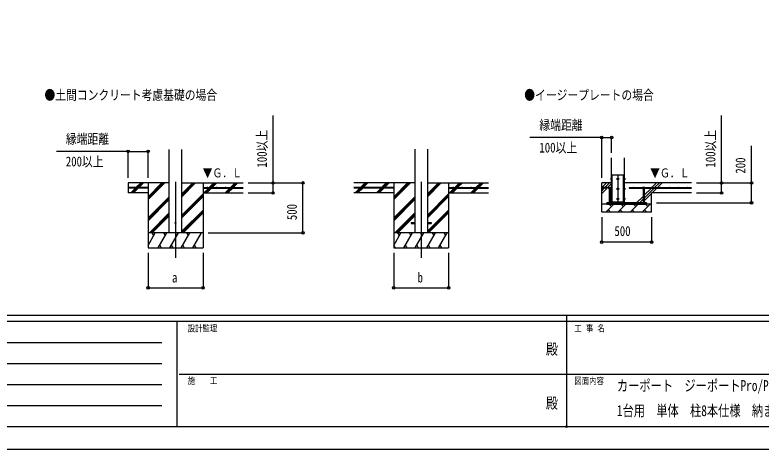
# Model space of a CAD drawing. Units: millimetres, scale not verified. Extents: x -12615 to 12615, y -8910 to 8910.
# Drawn here: x -5534 to 1932, y -8910 to -4566 of the extents above; entities that cross this region are included whole.
import ezdxf
from ezdxf.enums import TextEntityAlignment as Align

# ---------------------------------------------------------------- set-up
doc = ezdxf.new("R2010")
doc.units = ezdxf.units.MM
doc.header["$LTSCALE"] = 30
doc.header["$PDMODE"] = 32
doc.header["$PDSIZE"] = 15
for name, color, linetype in [('0-2_USER1', 3, 'Continuous'), ('0-4_YKK_12', 2, 'Continuous'), ('0-5_YKK_13', 4, 'Continuous'), ('0-6_YKK_A1', 4, 'Continuous'), ('0-7_YKK_D', 6, 'Continuous'), ('0-8_YKK_ZWAK', 7, 'Continuous')]:
    doc.layers.add(name, color=color, linetype=linetype)
doc.styles.add('ＭＳ ゴシック', font='')
doc.styles.get('ＭＳ ゴシック').set_extended_font_data('MS Gothic')

msp = doc.modelspace()

# ---------------------------------------------------------------- linework, layer by layer
at = {"layer": '0-4_YKK_12'}
for p, q in [((499.44, -6164.36), (499.44, -6464.36)), ((-3926.82, -6237.65), (-3926.82, -6996.86)), ((-1469.43, -6237.65), (-1469.43, -6996.86))]:
    msp.add_line(p, q, dxfattribs=at)
at = {"layer": '0-5_YKK_13'}
for p, q in [((443.44, -6436.86), (443.44, -6166.86)), ((443.44, -6166.86), (555.44, -6166.86)), ((555.44, -6436.86), (555.44, -6166.86)), ((428.74, -6200.37), (429.32, -6199.36)), ((428.74, -6200.37), (428.74, -6213.36)), ((428.74, -6213.36), (429.32, -6214.36)), ((434.24, -6199.36), (429.32, -6199.36)), ((434.24, -6203.11), (429.32, -6203.11)), ((434.24, -6210.61), (429.32, -6210.61)), ((434.24, -6214.36), (429.32, -6214.36)), ((434.24, -6199.36), (434.24, -6214.36)), ((435.84, -6199.82), (434.24, -6199.82)), ((434.24, -6206.36), (434.24, -6199.82)), ((434.24, -6206.36), (435.84, -6206.36)), ((434.24, -6207.36), (435.84, -6207.36)), ((434.24, -6213.91), (434.24, -6207.36)), ((434.24, -6213.91), (435.84, -6213.91)), ((435.84, -6206.36), (435.84, -6199.82)), ((435.84, -6213.91), (435.84, -6207.36)), ((563.04, -6206.36), (563.04, -6199.8)), ((563.04, -6199.81), (564.64, -6199.81)), ((564.64, -6206.36), (563.04, -6206.36)), ((564.64, -6207.36), (563.04, -6207.36)), ((563.04, -6213.91), (563.04, -6207.36)), ((564.64, -6213.91), (563.04, -6213.91)), ((564.64, -6199.35), (569.56, -6199.35)), ((564.64, -6199.35), (564.64, -6214.36)), ((564.64, -6206.36), (564.64, -6199.81)), ((564.64, -6203.11), (569.56, -6203.11)), ((564.64, -6213.91), (564.64, -6207.36)), ((564.64, -6210.61), (569.56, -6210.61)), ((564.64, -6214.36), (569.56, -6214.36)), ((570.14, -6200.36), (569.56, -6199.35)), ((570.14, -6213.36), (569.56, -6214.36)), ((570.14, -6200.36), (570.14, -6213.36)), ((407.44, -6294.36), (405.97, -6295.21)), ((407.44, -6294.36), (426.44, -6294.36)), ((410.94, -6302.36), (410.94, -6446.86)), ((411.46, -6302.36), (411.46, -6295.21)), ((422.43, -6302.36), (422.43, -6295.21)), ((422.94, -6302.36), (422.94, -6446.86)), ((426.44, -6294.36), (427.91, -6295.21)), ((427.91, -6302.36), (427.91, -6295.21)), ((428.74, -6300.37), (429.32, -6299.36)), ((428.74, -6300.37), (428.74, -6313.36)), ((428.74, -6313.36), (429.32, -6314.36)), ((434.24, -6299.36), (429.32, -6299.36)), ((434.24, -6303.11), (429.32, -6303.11)), ((434.24, -6310.61), (429.32, -6310.61)), ((434.24, -6314.36), (429.32, -6314.36)), ((434.24, -6299.36), (434.24, -6314.36)), ((435.84, -6299.82), (434.24, -6299.82)), ((434.24, -6306.36), (434.24, -6299.82)), ((434.24, -6306.36), (435.84, -6306.36)), ((434.24, -6307.36), (435.84, -6307.36)), ((434.24, -6313.91), (434.24, -6307.36)), ((434.24, -6313.91), (435.84, -6313.91)), ((435.84, -6306.36), (435.84, -6299.82)), ((435.84, -6313.91), (435.84, -6307.36)), ((563.04, -6306.36), (563.04, -6299.8)), ((563.04, -6299.81), (564.64, -6299.81)), ((564.64, -6306.36), (563.04, -6306.36)), ((564.64, -6307.36), (563.04, -6307.36)), ((563.04, -6313.91), (563.04, -6307.36)), ((564.64, -6313.91), (563.04, -6313.91)), ((564.64, -6299.35), (569.56, -6299.35)), ((564.64, -6299.35), (564.64, -6314.36)), ((564.64, -6306.36), (564.64, -6299.81)), ((564.64, -6303.11), (569.56, -6303.11)), ((564.64, -6313.91), (564.64, -6307.36)), ((564.64, -6310.61), (569.56, -6310.61)), ((564.64, -6314.36), (569.56, -6314.36)), ((570.14, -6300.36), (569.56, -6299.35)), ((570.14, -6313.36), (569.56, -6314.36)), ((570.14, -6300.36), (570.14, -6313.36)), ((747.44, -6294.36), (745.97, -6295.21)), ((745.97, -6302.36), (745.97, -6295.21)), ((766.44, -6294.36), (747.44, -6294.36)), ((750.94, -6302.36), (750.94, -6446.86)), ((751.46, -6302.36), (751.46, -6295.21)), ((762.43, -6302.36), (762.43, -6295.21)), ((762.94, -6302.36), (762.94, -6446.86)), ((766.44, -6294.36), (767.91, -6295.21)), ((428.74, -6400.37), (429.32, -6399.36)), ((428.74, -6400.37), (428.74, -6413.36)), ((428.74, -6413.36), (429.32, -6414.36)), ((434.24, -6399.36), (429.32, -6399.36)), ((434.24, -6403.11), (429.32, -6403.11)), ((434.24, -6410.61), (429.32, -6410.61)), ((434.24, -6414.36), (429.32, -6414.36)), ((434.24, -6399.36), (434.24, -6414.36)), ((435.84, -6399.82), (434.24, -6399.82)), ((434.24, -6406.36), (434.24, -6399.82)), ((434.24, -6406.36), (435.84, -6406.36)), ((434.24, -6407.36), (435.84, -6407.36)), ((434.24, -6413.91), (434.24, -6407.36)), ((434.24, -6413.91), (435.84, -6413.91)), ((435.84, -6406.36), (435.84, -6399.82)), ((435.84, -6413.91), (435.84, -6407.36)), ((563.04, -6406.36), (563.04, -6399.8)), ((563.04, -6399.81), (564.64, -6399.81)), ((564.64, -6406.36), (563.04, -6406.36)), ((564.64, -6407.36), (563.04, -6407.36)), ((563.04, -6413.91), (563.04, -6407.36)), ((564.64, -6413.91), (563.04, -6413.91)), ((564.64, -6399.35), (569.56, -6399.35)), ((564.64, -6399.35), (564.64, -6414.36)), ((564.64, -6406.36), (564.64, -6399.81)), ((564.64, -6403.11), (569.56, -6403.11)), ((564.64, -6413.91), (564.64, -6407.36)), ((564.64, -6410.61), (569.56, -6410.61)), ((564.64, -6414.36), (569.56, -6414.36)), ((570.14, -6400.36), (569.56, -6399.35)), ((570.14, -6413.36), (569.56, -6414.36)), ((570.14, -6400.36), (570.14, -6413.36)), ((786.94, -6446.86), (386.94, -6446.86)), ((386.94, -6458.86), (386.94, -6446.86)), ((386.94, -6458.86), (786.94, -6458.86)), ((410.94, -6446.86), (422.94, -6446.86)), ((410.94, -6460.36), (422.94, -6460.36)), ((443.44, -6446.86), (443.44, -6436.86)), ((555.44, -6446.86), (555.44, -6436.86)), ((762.94, -6446.86), (750.94, -6446.86)), ((762.94, -6460.36), (750.94, -6460.36)), ((786.94, -6458.86), (786.94, -6446.86)), ((-1569.43, -6642.36), (-1569.43, -6651.36)), ((-1569.43, -6642.36), (-1531.93, -6642.36)), ((-1406.93, -6642.36), (-1369.43, -6642.36)), ((-1369.43, -6642.36), (-1369.43, -6651.36)), ((-1569.43, -6651.36), (-1531.93, -6651.36)), ((-1406.93, -6651.36), (-1369.43, -6651.36))]:
    msp.add_line(p, q, dxfattribs=at)
for points in [[(436.94, -6198.36), (435.84, -6198.36), (435.84, -6215.36), (436.94, -6215.36)], [(561.94, -6198.36), (563.04, -6198.36), (563.04, -6215.36), (561.94, -6215.36)], [(427.91, -6302.36), (405.97, -6302.36), (405.97, -6295.21)], [(436.94, -6298.36), (435.84, -6298.36), (435.84, -6315.36), (436.94, -6315.36)], [(561.94, -6298.36), (563.04, -6298.36), (563.04, -6315.36), (561.94, -6315.36)], [(745.97, -6302.36), (767.91, -6302.36), (767.91, -6295.21)], [(436.94, -6398.36), (435.84, -6398.36), (435.84, -6415.36), (436.94, -6415.36)], [(561.94, -6398.36), (563.04, -6398.36), (563.04, -6415.36), (561.94, -6415.36)], [(410.94, -6458.86), (410.94, -6460.36), (412.94, -6462.36), (420.94, -6462.36)], [(422.94, -6458.86), (422.94, -6460.36), (420.94, -6462.36)], [(750.94, -6458.86), (750.94, -6460.36), (752.94, -6462.36)], [(762.94, -6458.86), (762.94, -6460.36), (760.94, -6462.36), (752.94, -6462.36)]]:
    msp.add_lwpolyline(points, dxfattribs=at)
for points in [[(499.44, -6199.35), (492.94, -6203.11), (492.94, -6210.61), (499.44, -6214.36), (505.94, -6210.61), (505.94, -6203.11)], [(499.44, -6299.35), (492.94, -6303.11), (492.94, -6310.61), (499.44, -6314.36), (505.94, -6310.61), (505.94, -6303.11)], [(499.44, -6399.35), (492.94, -6403.11), (492.94, -6410.61), (499.44, -6414.36), (505.94, -6410.61), (505.94, -6403.11)]]:
    msp.add_lwpolyline(points, close=True, dxfattribs=at)
for centre, radius in [((499.44, -6206.86), 8.5), ((499.44, -6206.86), 6.5), ((499.44, -6306.86), 8.5), ((499.44, -6306.86), 6.5), ((499.44, -6406.86), 8.5), ((499.44, -6406.86), 6.5), ((-3926.82, -6646.86), 5)]:
    msp.add_circle(centre, radius, dxfattribs=at)
for centre, radius, start, end in [((441.16, -6206.86), 12.42, 162.41205, 197.58795), ((432.06, -6212.49), 3.32, 145.61575, 214.38425), ((432.05, -6201.23), 3.31, 145.51973, 214.48027), ((499.44, -6206.86), 7.05, 157.21814, 202.78186), ((499.44, -6206.86), 7.05, 97.21814, 142.78186), ((499.44, -6206.86), 7.05, 217.21814, 262.78186), ((499.44, -6206.86), 7.05, 37.21814, 82.78186), ((499.44, -6206.86), 7.05, 277.21814, 322.78186), ((499.44, -6206.86), 7.05, 337.21814, 22.78186), ((566.82, -6201.23), 3.32, 325.61575, 34.38425), ((557.72, -6206.86), 12.42, 342.41205, 17.58795), ((566.82, -6212.49), 3.32, 325.61575, 34.38425), ((408.71, -6299.21), 4.86, 55.61575, 124.38425), ((416.94, -6312.51), 18.15, 72.41205, 107.58795), ((425.17, -6299.21), 4.86, 55.61575, 124.38425), ((441.16, -6306.86), 12.42, 162.41205, 197.58795), ((432.06, -6312.49), 3.32, 145.61575, 214.38425), ((432.05, -6301.23), 3.31, 145.51973, 214.48027), ((499.44, -6306.86), 7.05, 157.21814, 202.78186), ((499.44, -6306.86), 7.05, 97.21814, 142.78186), ((499.44, -6306.86), 7.05, 217.21814, 262.78186), ((499.44, -6306.86), 7.05, 37.21814, 82.78186), ((499.44, -6306.86), 7.05, 277.21814, 322.78186), ((499.44, -6306.86), 7.05, 337.21814, 22.78186), ((566.82, -6301.23), 3.32, 325.61575, 34.38425), ((557.72, -6306.86), 12.42, 342.41205, 17.58795), ((566.82, -6312.49), 3.32, 325.61575, 34.38425), ((748.71, -6299.21), 4.86, 55.61575, 124.38425), ((756.94, -6312.51), 18.15, 72.41205, 107.58795), ((765.17, -6299.21), 4.86, 55.61575, 124.38425), ((441.16, -6406.86), 12.42, 162.41205, 197.58795), ((432.06, -6412.49), 3.32, 145.61575, 214.38425), ((432.05, -6401.23), 3.31, 145.51973, 214.48027), ((499.44, -6406.86), 7.05, 157.21814, 202.78186), ((499.44, -6406.86), 7.05, 97.21814, 142.78186), ((499.44, -6406.86), 7.05, 217.21814, 262.78186), ((499.44, -6406.86), 7.05, 37.21814, 82.78186), ((499.44, -6406.86), 7.05, 277.21814, 322.78186), ((499.44, -6406.86), 7.05, 337.21814, 22.78186), ((566.82, -6401.23), 3.32, 325.61575, 34.38425), ((557.72, -6406.86), 12.42, 342.41205, 17.58795), ((566.82, -6412.49), 3.32, 325.61575, 34.38425)]:
    msp.add_arc(centre, radius, start, end, dxfattribs=at)
at = {"layer": '0-6_YKK_A1'}
for p, q in [((-3989.32, -6746.86), (-3989.32, -5911.51)), ((-3864.32, -6746.86), (-3864.32, -5911.51)), ((-1531.93, -5910.51), (-1531.93, -6746.86)), ((-1406.93, -5910.51), (-1406.93, -6746.86)), ((436.94, -6436.86), (436.94, -5996.86)), ((561.94, -5996.86), (561.94, -6436.86)), ((-3989.32, -6246.86), (-4401.82, -6246.86)), ((-4401.82, -6246.86), (-4401.82, -6346.86)), ((-4322.86, -6294.36), (-4275.36, -6246.86)), ((-4308.71, -6294.36), (-4261.21, -6246.86)), ((-4294.57, -6294.36), (-4247.07, -6246.86)), ((-4201.82, -6246.86), (-4201.82, -6896.86)), ((-4201.82, -6413.74), (-4034.94, -6246.86)), ((-4201.82, -6399.6), (-4049.08, -6246.86)), ((-4201.82, -6385.45), (-4063.22, -6246.86)), ((-3864.32, -6384.61), (-3726.57, -6246.86)), ((-3864.32, -6370.46), (-3740.71, -6246.86)), ((-3864.32, -6356.32), (-3754.86, -6246.86)), ((-3864.32, -6246.86), (-3251.82, -6246.86)), ((-3651.82, -6246.86), (-3651.82, -6896.86)), ((-3590.22, -6294.36), (-3542.72, -6246.86)), ((-3576.08, -6294.36), (-3528.58, -6246.86)), ((-3561.94, -6294.36), (-3514.44, -6246.86)), ((-3378.09, -6294.36), (-3330.59, -6246.86)), ((-3363.95, -6294.36), (-3316.45, -6246.86)), ((-3349.81, -6294.36), (-3302.31, -6246.86)), ((-1531.93, -6246.86), (-2144.43, -6246.86)), ((-2077.6, -6294.36), (-2030.1, -6246.86)), ((-2058.6, -6289.5), (-2015.96, -6246.86)), ((-2049.31, -6294.36), (-2001.81, -6246.86)), ((-1865.47, -6294.36), (-1817.97, -6246.86)), ((-1851.32, -6294.36), (-1803.82, -6246.86)), ((-1837.18, -6294.36), (-1789.68, -6246.86)), ((-1744.43, -6246.86), (-1744.43, -6896.86)), ((-1744.43, -6413.74), (-1577.55, -6246.86)), ((-1744.43, -6399.6), (-1591.69, -6246.86)), ((-1744.43, -6385.45), (-1605.83, -6246.86)), ((-1406.93, -6384.61), (-1269.18, -6246.86)), ((-1406.93, -6370.46), (-1283.32, -6246.86)), ((-1406.93, -6356.32), (-1297.47, -6246.86)), ((-1406.93, -6246.86), (-794.43, -6246.86)), ((-1194.43, -6246.86), (-1194.43, -6896.86)), ((-1132.83, -6294.36), (-1085.33, -6246.86)), ((-1118.69, -6294.36), (-1071.19, -6246.86)), ((-1104.55, -6294.36), (-1057.05, -6246.86)), ((-920.7, -6294.36), (-873.2, -6246.86)), ((-906.56, -6294.36), (-859.06, -6246.86)), ((-892.42, -6294.36), (-844.92, -6246.86)), ((436.94, -6246.86), (336.94, -6246.86)), ((336.94, -6538.86), (336.94, -6246.86)), ((336.94, -6352.86), (436.94, -6252.86)), ((338.87, -6294.36), (386.37, -6246.86)), ((367.15, -6294.36), (414.65, -6246.86)), ((1236.94, -6246.86), (561.94, -6246.86)), ((838.87, -6294.36), (886.37, -6246.86)), ((867.15, -6294.36), (914.65, -6246.86)), ((895.44, -6294.36), (942.94, -6246.86)), ((-4201.82, -6294.36), (-4401.82, -6294.36)), ((-4201.82, -6299.36), (-4401.82, -6299.36)), ((-4373.95, -6345.45), (-4327.86, -6299.36)), ((-4361.21, -6346.86), (-4313.71, -6299.36)), ((-4347.07, -6346.86), (-4299.57, -6299.36)), ((-4201.82, -6294.36), (-4201.82, -6299.36)), ((-3651.82, -6294.36), (-3251.82, -6294.36)), ((-3651.82, -6294.36), (-3651.82, -6299.36)), ((-3651.82, -6299.36), (-3251.82, -6299.36)), ((-3642.72, -6346.86), (-3595.22, -6299.36)), ((-3628.58, -6346.86), (-3581.08, -6299.36)), ((-3614.44, -6346.86), (-3566.94, -6299.36)), ((-3430.59, -6346.86), (-3383.09, -6299.36)), ((-3416.45, -6346.86), (-3368.95, -6299.36)), ((-3402.31, -6346.86), (-3354.81, -6299.36)), ((-1744.43, -6294.36), (-2144.43, -6294.36)), ((-1744.43, -6299.36), (-2144.43, -6299.36)), ((-2130.1, -6346.86), (-2082.6, -6299.36)), ((-2115.96, -6346.86), (-2068.46, -6299.36)), ((-2101.82, -6346.86), (-2054.31, -6299.36)), ((-2063.46, -6294.36), (-2061.79, -6292.69)), ((-1916.56, -6345.45), (-1870.47, -6299.36)), ((-1903.83, -6346.86), (-1856.32, -6299.36)), ((-1889.68, -6346.86), (-1842.18, -6299.36)), ((-1744.43, -6294.36), (-1744.43, -6299.36)), ((-1194.43, -6294.36), (-794.43, -6294.36)), ((-1194.43, -6294.36), (-1194.43, -6299.36)), ((-1194.43, -6299.36), (-794.43, -6299.36)), ((-1185.34, -6346.86), (-1137.83, -6299.36)), ((-1171.19, -6346.86), (-1123.69, -6299.36)), ((-1157.05, -6346.86), (-1109.55, -6299.36)), ((-973.2, -6346.86), (-925.7, -6299.36)), ((-959.06, -6346.86), (-911.56, -6299.36)), ((-944.92, -6346.86), (-897.42, -6299.36)), ((386.94, -6294.36), (336.94, -6294.36)), ((336.94, -6324.57), (362.15, -6299.36)), ((386.94, -6299.36), (336.94, -6299.36)), ((386.94, -6294.36), (386.94, -6299.36)), ((611.94, -6294.36), (1236.94, -6294.36)), ((611.94, -6294.36), (611.94, -6299.36)), ((611.94, -6299.36), (745.97, -6299.36)), ((762.94, -6398.57), (862.15, -6299.36)), ((762.94, -6370.29), (833.87, -6299.36)), ((767.91, -6299.36), (1236.94, -6299.36)), ((842.94, -6346.86), (890.44, -6299.36)), ((-4201.82, -6346.86), (-4401.82, -6346.86)), ((-4201.82, -6597.58), (-3989.32, -6385.09)), ((-4201.82, -6611.73), (-3989.32, -6399.23)), ((-4201.82, -6625.87), (-3989.32, -6413.37)), ((-3864.32, -6568.45), (-3651.82, -6355.95)), ((-3864.32, -6582.59), (-3651.82, -6370.1)), ((-3864.32, -6596.74), (-3651.82, -6384.24)), ((-3651.82, -6346.86), (-3251.82, -6346.86)), ((-1744.43, -6346.86), (-2144.43, -6346.86)), ((-1744.43, -6597.58), (-1531.93, -6385.09)), ((-1744.43, -6611.73), (-1531.93, -6399.23)), ((-1744.43, -6625.87), (-1531.93, -6413.37)), ((-1406.93, -6568.45), (-1194.43, -6355.95)), ((-1406.93, -6582.59), (-1194.43, -6370.1)), ((-1406.93, -6596.74), (-1194.43, -6384.24)), ((-1194.43, -6346.86), (-794.43, -6346.86)), ((686.37, -6446.86), (750.94, -6382.29)), ((714.65, -6446.86), (750.94, -6410.57)), ((762.94, -6426.86), (836.94, -6352.86)), ((836.94, -6538.86), (836.94, -6346.86)), ((1236.94, -6346.86), (836.94, -6346.86)), ((836.94, -6458.86), (336.94, -6458.86)), ((377.68, -6538.86), (457.68, -6458.86)), ((435.02, -6481.52), (415.85, -6462.36)), ((436.94, -6436.86), (561.94, -6436.86)), ((499.1, -6538.86), (579.1, -6458.86)), ((556.44, -6481.52), (533.78, -6458.86)), ((555.44, -6446.86), (786.94, -6446.86)), ((620.52, -6538.86), (700.52, -6458.86)), ((677.86, -6481.52), (655.2, -6458.86)), ((741.94, -6538.86), (821.94, -6458.86)), ((742.94, -6446.86), (750.94, -6438.86)), ((799.28, -6481.52), (776.62, -6458.86)), ((786.94, -6446.86), (786.94, -6458.86)), ((-4188.96, -6746.86), (-3989.32, -6547.22)), ((-4174.82, -6746.86), (-3989.32, -6561.36)), ((-3864.32, -6730.58), (-3651.82, -6518.08)), ((-3864.32, -6744.72), (-3651.82, -6532.23)), ((-3852.31, -6746.86), (-3651.82, -6546.37)), ((-1731.57, -6746.86), (-1531.93, -6547.22)), ((-1717.43, -6746.86), (-1531.93, -6561.36)), ((-1406.93, -6730.58), (-1194.43, -6518.08)), ((-1406.93, -6744.72), (-1194.43, -6532.23)), ((-1394.92, -6746.86), (-1194.43, -6546.37)), ((836.94, -6538.86), (336.94, -6538.86)), ((400.34, -6516.2), (423, -6538.86)), ((521.76, -6516.2), (544.42, -6538.86)), ((643.18, -6516.2), (665.84, -6538.86)), ((764.6, -6516.2), (787.26, -6538.86)), ((-4160.68, -6746.86), (-3989.32, -6575.5)), ((-1703.29, -6746.86), (-1531.93, -6575.5)), ((-3651.82, -6746.86), (-4201.82, -6746.86)), ((-4201.82, -6872.31), (-4129.39, -6746.86)), ((-4144.39, -6772.84), (-4159.39, -6746.86)), ((-4100.52, -6896.86), (-4013.92, -6746.86)), ((-4028.92, -6772.84), (-4043.92, -6746.86)), ((-3985.05, -6896.86), (-3898.45, -6746.86)), ((-3913.45, -6772.84), (-3928.45, -6746.86)), ((-3869.58, -6896.86), (-3782.98, -6746.86)), ((-3797.98, -6772.84), (-3812.98, -6746.86)), ((-3754.11, -6896.86), (-3667.51, -6746.86)), ((-3697.51, -6746.86), (-3697.51, -6746.86)), ((-1194.43, -6746.86), (-1744.43, -6746.86)), ((-1744.43, -6872.31), (-1672, -6746.86)), ((-1687, -6772.84), (-1702.01, -6746.86)), ((-1643.14, -6896.86), (-1556.53, -6746.86)), ((-1571.53, -6772.84), (-1586.53, -6746.86)), ((-1527.67, -6896.86), (-1441.06, -6746.86)), ((-1456.06, -6772.84), (-1471.07, -6746.86)), ((-1412.2, -6896.86), (-1325.59, -6746.86)), ((-1340.59, -6772.84), (-1355.59, -6746.86)), ((-1296.73, -6896.86), (-1210.12, -6746.86)), ((-1225.12, -6772.84), (-1240.12, -6746.86)), ((-4201.82, -6896.86), (-3651.82, -6896.86)), ((-4085.53, -6870.88), (-4070.53, -6896.86)), ((-3970.06, -6870.88), (-3955.06, -6896.86)), ((-3854.58, -6870.88), (-3839.58, -6896.86)), ((-3739.12, -6870.88), (-3724.12, -6896.86)), ((-1744.43, -6896.86), (-1194.43, -6896.86)), ((-1743.61, -6870.88), (-1728.61, -6896.86)), ((-1628.14, -6870.88), (-1613.14, -6896.86)), ((-1512.67, -6870.88), (-1497.67, -6896.86)), ((-1397.2, -6870.88), (-1382.2, -6896.86)), ((-1281.73, -6870.88), (-1266.73, -6896.86))]:
    msp.add_line(p, q, dxfattribs=at)
msp.add_lwpolyline([(443.44, -6446.86), (386.94, -6446.86), (386.94, -6458.86)], dxfattribs=at)
for centre in [(-4336.82, -6291.86), (-4246.82, -6291.86), (-3606.82, -6291.86), (-3516.82, -6291.86), (-3426.82, -6291.86), (-3336.82, -6291.86), (-2059.43, -6291.86), (-1969.43, -6291.86), (-1879.43, -6291.86), (-1789.43, -6291.86), (-1149.43, -6291.86), (-1059.43, -6291.86), (-969.43, -6291.86), (-879.43, -6291.86), (361.94, -6291.86), (656.94, -6291.86), (746.94, -6291.86), (836.94, -6291.86), (926.94, -6291.86), (1016.94, -6291.86), (1106.94, -6291.86), (1196.94, -6291.86)]:
    msp.add_circle(centre, 2.5, dxfattribs=at)
at = {"layer": '0-7_YKK_D'}
for p, q in [((336.94, -5792.32), (-380.87, -5792.32)), ((336.94, -6196.86), (336.94, -5791.32)), ((336.94, -5792.32), (436.94, -5792.32)), ((436.94, -5946.86), (436.94, -5791.32)), ((-4401.82, -5931.6), (-5119.63, -5931.6)), ((-4401.82, -6196.86), (-4401.82, -5930.6)), ((-4401.82, -5931.6), (-4201.82, -5931.6)), ((-4201.82, -6196.86), (-4201.82, -5930.6)), ((-3201.82, -6246.86), (-2650.82, -6246.86)), ((-3201.82, -6246.86), (-2950.82, -6246.86)), ((-2651.82, -6746.86), (-2651.82, -6246.86)), ((1286.94, -6246.86), (1537.44, -6246.86)), ((1286.94, -6246.86), (1837.94, -6246.86)), ((-3201.82, -6346.86), (-2950.82, -6346.86)), ((1286.94, -6346.86), (1537.44, -6346.86)), ((886.94, -6446.86), (1837.94, -6446.86)), ((336.94, -6588.86), (336.94, -6840.86)), ((836.94, -6588.86), (836.94, -6840.86)), ((-3601.82, -6746.86), (-2650.82, -6746.86)), ((836.94, -6839.86), (336.94, -6839.86)), ((-4201.82, -6946.86), (-4201.82, -7297.86)), ((-3651.82, -6946.86), (-3651.82, -7297.86)), ((-1744.43, -6946.86), (-1744.43, -7297.86)), ((-1194.43, -6946.86), (-1194.43, -7297.86)), ((-4201.82, -7296.86), (-3651.82, -7296.86)), ((-1744.43, -7296.86), (-1194.43, -7296.86))]:
    msp.add_line(p, q, dxfattribs=at)
for points in [[(-2951.82, -6346.86), (-2951.82, -6246.86), (-2951.82, -5571.66)], [(1536.94, -6346.86), (1536.94, -6246.86), (1536.94, -5571.66)], [(1836.94, -6446.86), (1836.94, -6246.86), (1836.94, -5877.26)]]:
    msp.add_lwpolyline(points, dxfattribs=at)
for centre in [(336.94, -5792.32), (436.94, -5792.32), (-4401.82, -5931.6), (-4201.82, -5931.6), (-2951.82, -6246.86), (-2651.82, -6246.86), (1536.94, -6246.86), (1836.94, -6246.86), (-2951.82, -6346.86), (1536.94, -6346.86), (1836.94, -6446.86), (-2651.82, -6746.86), (336.94, -6839.86), (836.94, -6839.86), (-4201.82, -7296.86), (-3651.82, -7296.86), (-1744.43, -7296.86), (-1194.43, -7296.86)]:
    msp.add_circle(centre, 12.75, dxfattribs=at)
at = {"layer": '0-8_YKK_ZWAK'}
for p, q in [((11685.06, -7575), (-11714.94, -7575)), ((-14.94, -7575), (-14.94, -8685)), ((-3914.94, -7635), (-11714.94, -7635)), ((-3914.94, -7635), (-3914.94, -8685)), ((-14.94, -7635), (-3914.94, -7635)), ((3885.06, -7635), (-14.94, -7635)), ((-11587.44, -7845), (-4064.94, -7845)), ((-11587.44, -8055), (-4064.94, -8055)), ((-3892.44, -8160), (-14.94, -8160)), ((-14.94, -8160), (3885.06, -8160)), ((-11587.44, -8265), (-4064.94, -8265)), ((-11587.44, -8475), (-4064.94, -8475)), ((-11714.94, -8685), (-3914.94, -8685)), ((-3914.94, -8685), (-14.94, -8685)), ((-14.94, -8685), (3885.06, -8685))]:
    msp.add_line(p, q, dxfattribs=at)
msp.add_lwpolyline([(-12615, -8910), (12615, -8910), (12615, 8910), (-12615, 8910)], close=True, dxfattribs=at)
msp.add_point((-14.94, -8685), dxfattribs=at)

# ---------------------------------------------------------------- texts
at = {"layer": '0-2_USER1', "style": 'ＭＳ ゴシック'}
for s, height, width, p in [('●土間コンクリート考慮基礎の場合', 98.97, 0.8, (-5238.65, -5446.59)), ('●イージープレートの場合', 98.97, 0.8, (-437.6, -5446.59)), ('カーポート\u3000ジーポートPro/Pro\u3000Ｇ\u30006000タイプ\u3000', 110, 0.75, (489.47, -8363.23)), ('1台用\u3000単体\u3000柱8本仕様\u3000納まり図', 110, 0.75, (489.47, -8613.23))]:
    msp.add_text(s, height=height, dxfattribs=dict(at, width=width)).set_placement(p, align=Align.BOTTOM_LEFT)
at = {"layer": '0-6_YKK_A1', "style": 'ＭＳ ゴシック', "width": 0.8}
for p in [(-3655.69, -6218.41), (821.48, -6218.41)]:
    msp.add_text('▼Ｇ．Ｌ', height=87.98, dxfattribs=at).set_placement(p, align=Align.BOTTOM_LEFT)
at = {"layer": '0-7_YKK_D', "style": 'ＭＳ ゴシック', "width": 0.8}
for s, p in [('縁端距離', (-286.26, -5747.32)), ('縁端距離', (-5025.02, -5886.6)), ('100以上', (-286.26, -5972.32)), ('200以上', (-5025.02, -6111.6)), ('500', (464.54, -6807.86)), ('b', (-1505.43, -7272.86)), ('a', (-3962.82, -7272.86))]:
    msp.add_text(s, height=98.97, dxfattribs=at).set_placement(p, align=Align.BOTTOM_LEFT)
for s, p in [('100以上', (-2983.82, -6093.26)), ('100以上', (1504.94, -6093.26)), ('200', (1804.94, -6154.06)), ('500', (-2683.82, -6619.26))]:
    msp.add_text(s, height=98.97, rotation=90, dxfattribs=at).set_placement(p, align=Align.BOTTOM_LEFT)
at = {"layer": '0-8_YKK_ZWAK', "style": 'ＭＳ ゴシック', "width": 0.8}
for s, height, p in [('設計監理', 65.98, (-3804.94, -7755)), ('工 事 名', 65.98, (63.81, -7755)), ('殿', 110, (-221, -7997.5)), ('施\u3000\u3000工', 65.98, (-3804.94, -8280)), ('図面内容', 65.98, (63.81, -8280)), ('殿', 110, (-221, -8537.5))]:
    msp.add_text(s, height=height, dxfattribs=at).set_placement(p, align=Align.BOTTOM_LEFT)

doc.saveas('drawing.dxf')
